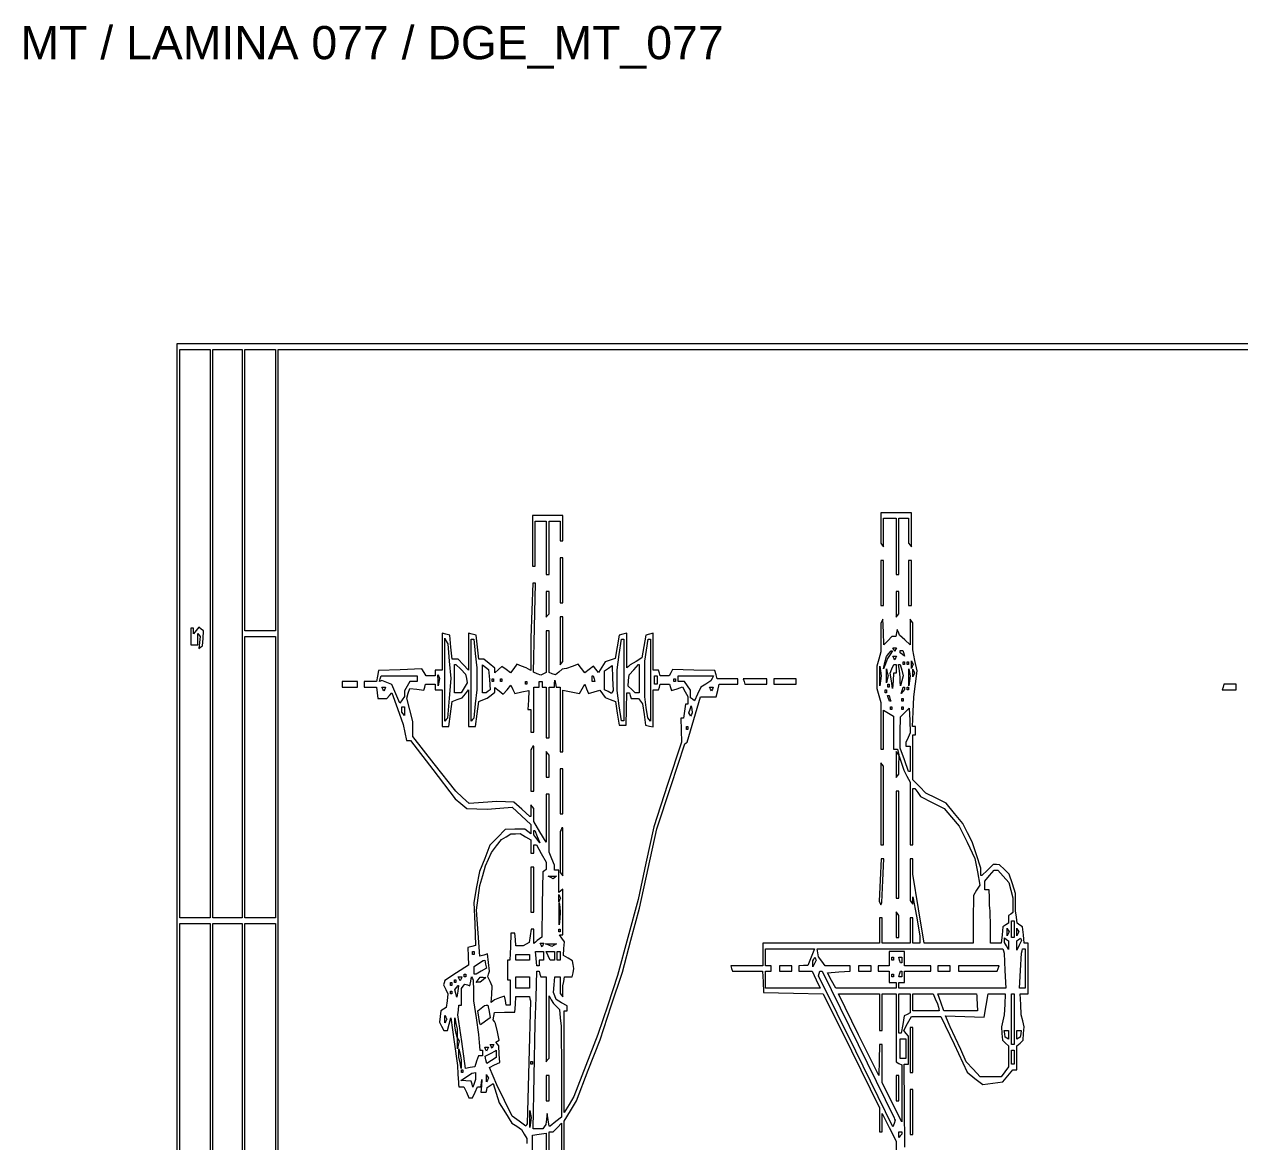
# Paper-space layout 'AN-22-DGE-077' of a CAD drawing. Header units: metres. Extents: x 12 to 191, y -57 to 204.
# Drawn here: x 12.2 to 89.2, y 133.3 to 204.1 of the extents above; entities that cross this region are included whole.
import ezdxf

# ---------------------------------------------------------------- set-up
doc = ezdxf.new("R2010")
doc.units = ezdxf.units.M
doc.layers.add('DGE_CONTORNOS', color=7, linetype='Continuous', lineweight=0)
doc.layers.add('DGE_DATOS', color=7, linetype='Continuous', lineweight=0)
doc.styles.add('DGE_ARIAL', font='arial.ttf')

# ---------------------------------------------------------------- blocks, each defined once
blk = doc.blocks.new('LP_REF_DGE_MT_077')
at = {"layer": 'DGE_CONTORNOS'}
for points in [[(21.899, 63.246), (21.899, -57.382), (106.671, -57.382), (191.443, -57.382), (191.443, 63.246), (191.443, 183.875), (106.671, 183.875), (21.899, 183.875)], [(24.008, 165.522), (24.008, 147.526), (23.041, 147.526), (22.075, 147.526), (22.075, 165.522), (22.075, 183.518), (23.041, 183.518), (24.008, 183.518)], [(26.03, 165.522), (26.03, 147.526), (25.107, 147.526), (24.184, 147.526), (24.184, 165.522), (24.184, 183.518), (25.107, 183.518), (26.03, 183.518)], [(28.139, 174.609), (28.139, 165.7), (27.172, 165.7), (26.206, 165.7), (26.206, 174.609), (26.206, 183.518), (27.172, 183.518), (28.139, 183.518)], [(191.267, 90.597), (191.267, -2.324), (189.861, -2.324), (188.455, -2.324), (188.452, -2.013), (188.449, -1.701), (188.333, -2.013), (188.216, -2.324), (154.189, -2.324), (120.162, -2.324), (120.162, -29.675), (120.162, -57.026), (74.239, -57.026), (28.315, -57.026), (28.315, 63.246), (28.315, 183.518), (109.791, 183.518), (191.267, 183.518)], [(66.46, 172.214), (66.46, 171.245), (66.548, 171.135), (66.636, 171.025), (66.636, 171.926), (66.636, 172.828), (67.032, 172.828), (67.427, 172.828), (67.427, 171.046), (67.427, 169.264), (67.515, 169.264), (67.603, 169.264), (67.603, 171.046), (67.603, 172.828), (67.91, 172.828), (68.218, 172.828), (68.218, 172.036), (68.218, 171.245), (68.306, 171.135), (68.394, 171.025), (68.394, 172.104), (68.394, 173.184), (67.427, 173.184), (66.46, 173.184)], [(44.399, 171.402), (44.399, 169.798), (44.487, 169.798), (44.575, 169.798), (44.575, 171.224), (44.575, 172.649), (44.927, 172.649), (45.278, 172.649), (45.278, 170.957), (45.278, 169.264), (45.366, 169.264), (45.454, 169.264), (45.454, 170.957), (45.454, 172.649), (45.806, 172.649), (46.157, 172.649), (46.157, 172.026), (46.157, 171.402), (46.245, 171.402), (46.333, 171.402), (46.333, 172.204), (46.333, 173.006), (45.366, 173.006), (44.399, 173.006)], [(46.157, 168.908), (46.157, 167.482), (46.245, 167.482), (46.333, 167.482), (46.333, 168.908), (46.333, 170.333), (46.245, 170.333), (46.157, 170.333)], [(66.46, 168.729), (66.46, 167.304), (66.548, 167.304), (66.636, 167.304), (66.636, 168.729), (66.636, 170.155), (66.548, 170.155), (66.46, 170.155)], [(68.218, 168.729), (68.218, 167.304), (68.306, 167.304), (68.394, 167.304), (68.394, 168.729), (68.394, 170.155), (68.306, 170.155), (68.218, 170.155)], [(45.278, 167.382), (45.278, 166.57), (45.366, 166.68), (45.454, 166.79), (45.454, 167.493), (45.454, 168.195), (45.366, 168.195), (45.278, 168.195)], [(67.427, 167.382), (67.427, 166.57), (67.515, 166.68), (67.603, 166.79), (67.603, 167.493), (67.603, 168.195), (67.515, 168.195), (67.427, 168.195)], [(46.157, 165.066), (46.157, 163.541), (46.245, 163.651), (46.333, 163.761), (46.333, 165.176), (46.333, 166.591), (46.245, 166.591), (46.157, 166.591)], [(22.778, 165.344), (22.778, 164.809), (22.997, 164.809), (23.217, 164.809), (23.217, 165.176), (23.217, 165.543), (23.297, 165.443), (23.376, 165.344), (23.327, 164.964), (23.278, 164.583), (23.402, 164.666), (23.525, 164.748), (23.553, 165.225), (23.581, 165.702), (23.431, 165.818), (23.282, 165.935), (23.118, 165.727), (22.954, 165.519), (22.954, 165.699), (22.954, 165.878), (22.866, 165.878), (22.778, 165.878)], [(28.139, 156.435), (28.139, 147.526), (27.172, 147.526), (26.206, 147.526), (26.206, 156.435), (26.206, 165.344), (27.172, 165.344), (28.139, 165.344)], [(39.143, 163.779), (39.243, 162.687), (39.133, 161.433), (39.022, 160.178), (38.942, 160.078), (38.862, 159.977), (38.862, 162.607), (38.862, 165.237), (38.952, 165.054), (39.043, 164.87)], [(40.788, 164.266), (40.884, 163.366), (40.884, 162.671), (40.884, 161.976), (40.789, 161.078), (40.694, 160.18), (40.613, 160.079), (40.532, 159.977), (40.532, 162.572), (40.532, 165.166), (40.613, 165.166), (40.693, 165.166)], [(50.2, 162.582), (50.2, 159.998), (50.119, 159.998), (50.037, 159.998), (49.899, 160.961), (49.761, 161.924), (49.761, 162.582), (49.761, 163.24), (49.899, 164.203), (50.037, 165.166), (50.119, 165.166), (50.2, 165.166)], [(51.87, 162.572), (51.87, 159.977), (51.785, 160.083), (51.701, 160.19), (51.61, 160.851), (51.52, 161.513), (51.519, 162.651), (51.519, 163.788), (51.62, 164.477), (51.722, 165.166), (51.796, 165.166), (51.87, 165.166)], [(67.046, 164.194), (66.886, 163.947), (66.756, 163.621), (66.626, 163.295), (66.72, 163.688), (66.814, 164.081), (66.967, 164.262), (67.119, 164.442), (67.163, 164.442), (67.207, 164.442)], [(67.398, 164.512), (67.339, 164.394), (67.281, 164.512), (67.222, 164.631), (67.339, 164.631), (67.456, 164.631)], [(67.398, 163.978), (67.339, 163.859), (67.281, 163.978), (67.222, 164.097), (67.339, 164.097), (67.456, 164.097)], [(67.91, 164.277), (67.964, 164.101), (67.827, 164.207), (67.691, 164.313), (67.691, 164.383), (67.691, 164.453), (67.773, 164.453), (67.856, 164.453)], [(39.866, 163.266), (40.173, 162.969), (40.226, 162.688), (40.279, 162.407), (40.088, 162.094), (39.897, 161.78), (39.687, 161.78), (39.477, 161.78), (39.477, 162.671), (39.477, 163.562), (39.518, 163.562), (39.559, 163.562)], [(41.682, 162.614), (41.734, 161.974), (41.609, 161.877), (41.484, 161.78), (41.36, 161.78), (41.235, 161.78), (41.235, 162.665), (41.235, 163.551), (41.433, 163.402), (41.631, 163.254)], [(49.462, 161.829), (49.417, 161.737), (49.193, 161.851), (48.97, 161.965), (48.97, 162.571), (48.97, 163.176), (49.211, 163.34), (49.453, 163.505), (49.48, 162.712), (49.507, 161.92)], [(51.167, 162.671), (51.167, 161.78), (51.039, 161.78), (50.912, 161.78), (50.69, 161.985), (50.469, 162.189), (50.496, 162.551), (50.523, 162.913), (50.822, 163.238), (51.12, 163.562), (51.144, 163.562), (51.167, 163.562)], [(66.433, 162.538), (66.393, 162.226), (66.393, 162.849), (66.393, 163.473), (66.433, 163.161), (66.473, 162.849)], [(66.87, 162.627), (66.826, 162.404), (66.826, 162.849), (66.826, 163.295), (66.87, 163.072), (66.914, 162.849)], [(67.427, 163.295), (67.427, 163.028), (67.345, 163.028), (67.263, 163.028), (67.23, 162.538), (67.198, 162.048), (67.127, 162.54), (67.056, 163.032), (67.164, 163.297), (67.273, 163.562), (67.35, 163.562), (67.427, 163.562)], [(67.779, 163.203), (67.874, 162.845), (67.785, 162.535), (67.696, 162.226), (67.692, 162.493), (67.688, 162.76), (67.635, 163.161), (67.582, 163.562), (67.633, 163.562), (67.685, 163.562)], [(67.954, 163.651), (67.954, 163.562), (67.91, 163.562), (67.867, 163.562), (67.867, 163.651), (67.867, 163.74), (67.91, 163.74), (67.954, 163.74)], [(68.218, 163.651), (68.218, 163.562), (68.174, 163.562), (68.13, 163.562), (68.13, 163.651), (68.13, 163.74), (68.174, 163.74), (68.218, 163.74)], [(68.279, 162.541), (68.238, 162.226), (68.235, 162.76), (68.232, 163.295), (68.276, 163.075), (68.32, 162.856)], [(68.452, 163.443), (68.394, 163.325), (68.394, 163.562), (68.394, 163.8), (68.452, 163.681), (68.511, 163.562)], [(68.54, 162.909), (68.482, 162.79), (68.482, 163.028), (68.482, 163.265), (68.54, 163.146), (68.599, 163.028)], [(32.358, 162.315), (32.358, 162.137), (32.841, 162.137), (33.325, 162.137), (33.325, 162.315), (33.325, 162.493), (32.841, 162.493), (32.358, 162.493)], [(37.104, 162.671), (37.104, 162.493), (36.869, 162.493), (36.635, 162.493), (36.474, 162.198), (36.313, 161.903), (36.313, 161.728), (36.313, 161.552), (36.167, 161.336), (36.021, 161.12), (35.765, 161.712), (35.509, 162.304), (35.186, 162.434), (34.863, 162.565), (34.79, 162.525), (34.718, 162.484), (34.774, 162.667), (34.829, 162.849), (35.967, 162.849), (37.104, 162.849)], [(45.015, 162.315), (45.015, 162.137), (45.146, 162.137), (45.278, 162.137), (45.278, 160.533), (45.278, 158.929), (45.366, 158.929), (45.454, 158.929), (45.454, 160.533), (45.454, 162.137), (45.63, 162.137), (45.806, 162.137), (45.812, 162.359), (45.819, 162.582), (45.864, 162.359), (45.908, 162.137), (46.033, 162.137), (46.157, 162.137), (46.157, 160.088), (46.157, 158.038), (46.245, 158.038), (46.333, 158.038), (46.333, 159.996), (46.333, 161.953), (46.861, 161.841), (47.39, 161.729), (47.552, 162.026), (47.714, 162.324), (47.833, 162.033), (47.952, 161.742), (48.315, 161.843), (48.677, 161.944), (48.845, 161.709), (49.014, 161.474), (49.336, 161.355), (49.658, 161.235), (49.775, 160.483), (49.893, 159.731), (50.112, 159.731), (50.332, 159.731), (50.358, 160.756), (50.385, 161.78), (50.463, 161.78), (50.541, 161.78), (50.596, 161.602), (50.65, 161.424), (50.887, 161.421), (51.123, 161.418), (51.252, 161.254), (51.38, 161.089), (51.474, 160.41), (51.567, 159.731), (51.807, 159.675), (52.046, 159.618), (52.046, 160.788), (52.046, 161.958), (52.217, 161.958), (52.387, 161.958), (52.441, 162.137), (52.496, 162.315), (52.793, 162.315), (53.09, 162.315), (53.15, 162.117), (53.211, 161.92), (53.563, 162.034), (53.915, 162.149), (54.079, 161.848), (54.243, 161.547), (54.243, 161.307), (54.243, 161.068), (54.165, 161.068), (54.086, 161.068), (54.031, 160.622), (53.976, 160.177), (53.886, 160.177), (53.796, 160.177), (53.813, 159.419), (53.831, 158.662), (52.956, 155.972), (52.08, 153.281), (51.584, 150.983), (51.088, 148.684), (50.443, 146.279), (49.799, 143.873), (49.175, 142.002), (48.551, 140.131), (47.789, 138.175), (47.028, 136.219), (46.724, 135.712), (46.421, 135.205), (46.421, 138.426), (46.421, 141.646), (46.509, 141.646), (46.597, 141.646), (46.597, 141.796), (46.597, 141.946), (46.255, 142.153), (45.914, 142.36), (45.824, 142.582), (45.733, 142.804), (45.78, 143.294), (45.826, 143.784), (45.992, 143.784), (46.157, 143.784), (46.157, 143.26), (46.157, 142.736), (46.245, 142.626), (46.333, 142.516), (46.333, 142.868), (46.333, 143.22), (46.386, 143.502), (46.44, 143.784), (46.684, 143.784), (46.929, 143.784), (46.98, 144.051), (47.031, 144.319), (46.984, 144.563), (46.938, 144.807), (46.657, 144.976), (46.377, 145.144), (46.402, 145.576), (46.426, 146.008), (46.275, 146.232), (46.124, 146.457), (46.228, 146.457), (46.333, 146.457), (46.333, 147.901), (46.333, 149.346), (46.201, 149.243), (46.069, 149.141), (46.069, 149.848), (46.069, 150.555), (45.937, 150.555), (45.806, 150.555), (45.806, 150.706), (45.806, 150.857), (45.63, 151.268), (45.454, 151.679), (45.454, 153.522), (45.454, 155.366), (45.366, 155.366), (45.278, 155.366), (45.278, 153.839), (45.278, 152.313), (44.883, 152.97), (44.487, 153.627), (44.487, 154.04), (44.487, 154.454), (44.399, 154.564), (44.311, 154.674), (44.311, 154.307), (44.311, 153.94), (44.278, 153.94), (44.245, 153.94), (43.733, 154.399), (43.221, 154.858), (42.69, 154.872), (42.158, 154.886), (41.279, 154.823), (40.4, 154.759), (39.974, 155.15), (39.548, 155.54), (38.195, 157.279), (36.843, 159.018), (36.842, 159.492), (36.841, 159.965), (36.646, 160.703), (36.452, 161.442), (36.548, 161.745), (36.645, 162.048), (37.088, 161.999), (37.531, 161.95), (37.586, 162.133), (37.642, 162.315), (37.944, 162.315), (38.247, 162.315), (38.247, 162.137), (38.247, 161.958), (38.467, 161.958), (38.686, 161.958), (38.686, 160.8), (38.686, 159.642), (38.905, 159.642), (39.123, 159.642), (39.222, 160.44), (39.321, 161.237), (39.641, 161.351), (39.961, 161.464), (40.158, 161.715), (40.356, 161.967), (40.356, 160.804), (40.356, 159.642), (40.576, 159.642), (40.796, 159.642), (40.901, 160.438), (41.006, 161.233), (41.275, 161.34), (41.543, 161.446), (41.784, 161.635), (42.026, 161.824), (42.026, 161.965), (42.026, 162.106), (42.294, 161.9), (42.563, 161.695), (42.804, 161.976), (43.044, 162.256), (43.164, 161.996), (43.284, 161.736), (43.735, 161.831), (44.186, 161.925), (44.151, 161.318), (44.116, 160.711), (44.214, 160.711), (44.311, 160.711), (44.311, 159.998), (44.311, 159.286), (44.399, 159.286), (44.487, 159.286), (44.487, 160.711), (44.487, 162.137), (44.663, 162.137), (44.839, 162.137), (44.839, 162.315), (44.839, 162.493), (44.927, 162.493), (45.015, 162.493)], [(38.483, 162.46), (38.436, 162.226), (38.43, 162.567), (38.423, 162.909), (38.476, 162.801), (38.529, 162.693)], [(41.938, 162.582), (41.938, 162.493), (41.894, 162.493), (41.85, 162.493), (41.85, 162.582), (41.85, 162.671), (41.894, 162.671), (41.938, 162.671)], [(42.466, 162.582), (42.466, 162.493), (42.422, 162.493), (42.378, 162.493), (42.378, 162.582), (42.378, 162.671), (42.422, 162.671), (42.466, 162.671)], [(44.048, 162.404), (44.048, 162.315), (44.004, 162.315), (43.96, 162.315), (43.96, 162.404), (43.96, 162.493), (44.004, 162.493), (44.048, 162.493)], [(48.31, 162.671), (48.365, 162.493), (48.272, 162.493), (48.179, 162.493), (48.179, 162.671), (48.179, 162.849), (48.217, 162.849), (48.256, 162.849)], [(52.31, 162.582), (52.31, 162.315), (52.222, 162.315), (52.134, 162.315), (52.134, 162.582), (52.134, 162.849), (52.222, 162.849), (52.31, 162.849)], [(53.452, 162.582), (53.452, 162.493), (53.408, 162.493), (53.364, 162.493), (53.364, 162.582), (53.364, 162.671), (53.408, 162.671), (53.452, 162.671)], [(55.777, 162.693), (55.693, 162.536), (55.377, 162.331), (55.06, 162.126), (54.862, 161.699), (54.664, 161.271), (54.541, 161.367), (54.419, 161.462), (54.419, 161.7), (54.419, 161.938), (54.224, 162.216), (54.028, 162.493), (53.828, 162.493), (53.628, 162.493), (53.628, 162.671), (53.628, 162.849), (54.744, 162.849), (55.86, 162.849)], [(57.803, 162.493), (57.857, 162.315), (58.555, 162.315), (59.253, 162.315), (59.253, 162.493), (59.253, 162.671), (58.501, 162.671), (57.749, 162.671)], [(59.693, 162.493), (59.693, 162.315), (60.396, 162.315), (61.099, 162.315), (61.099, 162.493), (61.099, 162.671), (60.396, 162.671), (59.693, 162.671)], [(35.053, 162.018), (34.995, 161.899), (34.936, 162.018), (34.878, 162.137), (34.995, 162.137), (35.112, 162.137)], [(55.796, 162.018), (55.737, 161.899), (55.679, 162.018), (55.62, 162.137), (55.737, 162.137), (55.855, 162.137)], [(66.812, 161.869), (66.812, 161.78), (66.768, 161.78), (66.724, 161.78), (66.724, 161.869), (66.724, 161.958), (66.768, 161.958), (66.812, 161.958)], [(67.032, 161.424), (67.086, 161.246), (67.042, 161.246), (66.998, 161.246), (66.944, 161.424), (66.889, 161.602), (66.933, 161.602), (66.977, 161.602)], [(66.988, 162.226), (66.988, 162.137), (66.944, 162.137), (66.9, 162.137), (66.9, 162.226), (66.9, 162.315), (66.944, 162.315), (66.988, 162.315)], [(67.954, 162.058), (67.954, 161.98), (67.853, 161.852), (67.751, 161.725), (67.814, 161.931), (67.877, 162.137), (67.916, 162.137), (67.954, 162.137)], [(68.218, 162.048), (68.218, 161.958), (68.174, 161.958), (68.13, 161.958), (68.13, 162.048), (68.13, 162.137), (68.174, 162.137), (68.218, 162.137)], [(88.126, 162.137), (88.071, 161.958), (88.516, 161.958), (88.961, 161.958), (88.961, 162.137), (88.961, 162.315), (88.57, 162.315), (88.18, 162.315)], [(36.313, 160.612), (36.313, 160.334), (36.225, 160.444), (36.137, 160.554), (36.137, 160.722), (36.137, 160.889), (36.225, 160.889), (36.313, 160.889)], [(54.472, 160.403), (54.419, 160.295), (54.366, 160.402), (54.314, 160.509), (54.382, 160.735), (54.451, 160.961), (54.488, 160.736), (54.525, 160.511)], [(67.163, 160.8), (67.163, 160.711), (67.119, 160.711), (67.076, 160.711), (67.076, 160.8), (67.076, 160.889), (67.119, 160.889), (67.163, 160.889)], [(68.179, 158.941), (68.042, 158.634), (68.042, 158.514), (68.042, 158.395), (68.174, 158.395), (68.306, 158.395), (68.306, 157.593), (68.306, 156.791), (68.263, 156.791), (68.219, 156.791), (67.955, 157.531), (67.691, 158.27), (67.693, 159.268), (67.695, 160.266), (67.978, 160.533), (68.262, 160.8), (68.289, 160.024), (68.316, 159.248)], [(67.867, 161.335), (67.867, 161.246), (67.823, 161.246), (67.779, 161.246), (67.779, 161.335), (67.779, 161.424), (67.823, 161.424), (67.867, 161.424)], [(67.867, 160.8), (67.867, 160.711), (67.823, 160.711), (67.779, 160.711), (67.779, 160.8), (67.779, 160.889), (67.823, 160.889), (67.867, 160.889)], [(54.243, 159.553), (54.243, 159.464), (54.199, 159.464), (54.155, 159.464), (54.155, 159.553), (54.155, 159.642), (54.199, 159.642), (54.243, 159.642)], [(44.37, 158.276), (44.311, 158.157), (44.311, 156.851), (44.311, 155.544), (44.399, 155.544), (44.487, 155.544), (44.487, 156.969), (44.487, 158.395), (44.458, 158.395), (44.429, 158.395)], [(45.278, 157.247), (45.278, 156.435), (45.366, 156.435), (45.454, 156.435), (45.454, 157.137), (45.454, 157.839), (45.366, 157.949), (45.278, 158.06)], [(46.157, 155.544), (46.157, 154.119), (46.245, 154.119), (46.333, 154.119), (46.333, 155.544), (46.333, 156.969), (46.245, 156.969), (46.157, 156.969)], [(66.46, 154.753), (66.46, 152.159), (66.548, 152.159), (66.636, 152.159), (66.636, 154.643), (66.636, 157.127), (66.548, 157.237), (66.46, 157.347)], [(67.427, 152.159), (67.427, 148.773), (67.515, 148.773), (67.603, 148.773), (67.603, 152.159), (67.603, 155.544), (67.515, 155.544), (67.427, 155.544)], [(46.216, 153.109), (46.157, 152.99), (46.157, 151.694), (46.157, 150.398), (46.245, 150.288), (46.333, 150.178), (46.333, 151.703), (46.333, 153.228), (46.304, 153.228), (46.274, 153.228)], [(43.972, 152.665), (44.311, 152.458), (44.311, 152.041), (44.311, 151.624), (44.399, 151.624), (44.487, 151.624), (44.487, 151.891), (44.487, 152.159), (44.572, 152.159), (44.657, 152.159), (44.968, 151.606), (45.278, 151.053), (45.278, 150.819), (45.278, 150.585), (45.169, 150.511), (45.061, 150.438), (45.028, 148.374), (44.996, 146.31), (44.851, 146.205), (44.707, 146.1), (44.597, 145.996), (44.487, 145.892), (44.487, 146.353), (44.487, 146.813), (44.401, 146.813), (44.315, 146.813), (44.262, 146.384), (44.209, 145.956), (44.018, 145.852), (43.828, 145.749), (43.592, 145.746), (43.357, 145.744), (43.329, 146.145), (43.301, 146.546), (43.169, 146.546), (43.037, 146.546), (43.01, 145.699), (42.983, 144.853), (42.9, 144.853), (42.817, 144.853), (42.817, 144.229), (42.817, 143.606), (42.905, 143.606), (42.993, 143.606), (42.993, 142.804), (42.993, 142.002), (42.871, 142.002), (42.748, 142.002), (42.694, 142.289), (42.64, 142.576), (42.327, 142.457), (42.014, 142.338), (41.903, 142.251), (41.792, 142.165), (41.829, 142.679), (41.866, 143.192), (41.721, 143.487), (41.576, 143.781), (41.632, 143.965), (41.688, 144.149), (41.628, 144.697), (41.569, 145.245), (41.321, 145.171), (41.073, 145.097), (40.971, 146.551), (40.869, 148.004), (40.972, 148.79), (41.075, 149.575), (41.257, 150.199), (41.439, 150.822), (41.623, 151.244), (41.806, 151.667), (42.126, 152.081), (42.446, 152.494), (42.742, 152.667), (43.037, 152.839), (43.334, 152.855), (43.632, 152.871)], [(44.715, 152.668), (44.883, 152.286), (44.685, 152.533), (44.487, 152.779), (44.487, 152.914), (44.487, 153.049), (44.517, 153.049), (44.548, 153.049)], [(66.413, 149.923), (66.351, 148.579), (66.406, 148.468), (66.46, 148.357), (66.495, 148.432), (66.531, 148.506), (66.594, 149.887), (66.657, 151.268), (66.566, 151.268), (66.475, 151.268)], [(44.311, 149.308), (44.311, 147.882), (44.399, 147.882), (44.487, 147.882), (44.487, 149.308), (44.487, 150.733), (44.399, 150.733), (44.311, 150.733)], [(45.829, 150.082), (45.721, 149.993), (45.566, 150.075), (45.41, 150.157), (45.674, 150.164), (45.937, 150.17)], [(74.213, 150.156), (74.564, 149.757), (74.687, 149.274), (74.81, 148.791), (74.81, 148.331), (74.81, 147.871), (74.678, 147.768), (74.546, 147.666), (74.546, 147.43), (74.546, 147.193), (74.367, 147.078), (74.188, 146.963), (74.136, 146.442), (74.085, 145.922), (73.744, 145.922), (73.404, 145.922), (73.394, 146.947), (73.383, 147.971), (73.363, 148.149), (73.343, 148.328), (73.329, 148.818), (73.316, 149.308), (73.184, 149.308), (73.052, 149.308), (73.052, 149.578), (73.052, 149.847), (73.338, 150.2), (73.623, 150.554), (73.743, 150.554), (73.863, 150.555)], [(46.128, 148.654), (46.069, 148.536), (46.069, 148.773), (46.069, 149.011), (46.128, 148.892), (46.186, 148.773)], [(46.131, 147.483), (46.093, 147.08), (46.091, 147.793), (46.09, 148.506), (46.13, 148.196), (46.17, 147.886)], [(67.427, 147.091), (67.427, 146.279), (67.515, 146.279), (67.603, 146.279), (67.603, 146.981), (67.603, 147.683), (67.515, 147.793), (67.427, 147.903)], [(24.008, 129.173), (24.008, 111.177), (23.041, 111.177), (22.075, 111.177), (22.075, 129.173), (22.075, 147.169), (23.041, 147.169), (24.008, 147.169)], [(26.03, 129.173), (26.03, 111.177), (25.107, 111.177), (24.184, 111.177), (24.184, 129.173), (24.184, 147.169), (25.107, 147.169), (26.03, 147.169)], [(28.139, 138.26), (28.139, 129.351), (27.172, 129.351), (26.206, 129.351), (26.206, 138.26), (26.206, 147.169), (27.172, 147.169), (28.139, 147.169)], [(74.898, 146.813), (74.898, 146.279), (74.81, 146.279), (74.722, 146.279), (74.722, 146.813), (74.722, 147.348), (74.81, 147.348), (74.898, 147.348)], [(46.157, 146.724), (46.157, 146.635), (46.113, 146.635), (46.069, 146.635), (46.069, 146.724), (46.069, 146.813), (46.113, 146.813), (46.157, 146.813)], [(74.546, 145.792), (74.546, 145.522), (74.415, 145.744), (74.283, 145.966), (74.283, 146.117), (74.283, 146.267), (74.415, 146.165), (74.546, 146.062)], [(74.517, 146.516), (74.458, 146.397), (74.458, 146.635), (74.458, 146.872), (74.517, 146.754), (74.576, 146.635)], [(75.132, 146.516), (75.074, 146.397), (75.074, 146.635), (75.074, 146.872), (75.132, 146.754), (75.191, 146.635)], [(75.222, 145.791), (75.074, 145.489), (75.074, 145.78), (75.074, 146.071), (75.184, 146.15), (75.293, 146.23), (75.332, 146.161), (75.371, 146.092)], [(45.073, 145.803), (45.015, 145.685), (44.956, 145.803), (44.897, 145.922), (45.015, 145.922), (45.132, 145.922)], [(45.785, 145.8), (45.632, 145.719), (45.433, 145.796), (45.234, 145.874), (45.586, 145.877), (45.937, 145.881)], [(62.05, 145.041), (61.846, 144.516), (61.56, 144.507), (61.275, 144.497), (61.275, 144.319), (61.275, 144.14), (61.698, 144.14), (62.121, 144.14), (62.373, 143.606), (62.626, 143.071), (60.896, 143.071), (59.165, 143.071), (59.165, 143.606), (59.165, 144.14), (59.341, 144.14), (59.517, 144.14), (59.517, 144.319), (59.517, 144.497), (59.341, 144.497), (59.165, 144.497), (59.165, 145.031), (59.165, 145.566), (60.71, 145.566), (62.255, 145.566)], [(74.222, 145.432), (74.26, 145.299), (74.319, 144.185), (74.379, 143.071), (70.991, 143.071), (67.603, 143.071), (67.603, 143.249), (67.603, 143.428), (67.779, 143.428), (67.954, 143.428), (67.954, 143.784), (67.954, 144.14), (68.789, 144.14), (69.624, 144.14), (69.624, 144.319), (69.624, 144.497), (68.789, 144.497), (67.954, 144.497), (67.954, 144.942), (67.954, 145.388), (67.471, 145.388), (66.988, 145.388), (66.988, 144.942), (66.988, 144.497), (66.636, 144.497), (66.284, 144.497), (66.284, 144.319), (66.284, 144.14), (66.636, 144.14), (66.988, 144.14), (66.988, 143.784), (66.988, 143.428), (67.207, 143.428), (67.427, 143.428), (67.427, 143.249), (67.427, 143.071), (65.515, 143.071), (63.602, 143.071), (63.341, 143.561), (63.08, 144.051), (63.803, 144.103), (64.527, 144.155), (64.527, 144.326), (64.527, 144.497), (63.733, 144.497), (62.938, 144.497), (62.729, 144.775), (62.52, 145.053), (62.471, 145.309), (62.423, 145.566), (68.304, 145.566), (74.184, 145.566)], [(75.601, 144.319), (75.601, 143.071), (75.421, 143.071), (75.241, 143.071), (75.301, 144.185), (75.36, 145.299), (75.398, 145.432), (75.436, 145.566), (75.518, 145.566), (75.601, 145.566)], [(40.708, 145.299), (40.708, 145.209), (40.664, 145.209), (40.62, 145.209), (40.62, 145.299), (40.62, 145.388), (40.664, 145.388), (40.708, 145.388)], [(41.442, 144.592), (41.491, 144.331), (41.165, 144.148), (40.84, 143.964), (40.774, 143.963), (40.708, 143.962), (40.708, 144.204), (40.708, 144.445), (40.993, 144.631), (41.279, 144.817), (41.336, 144.835), (41.392, 144.853)], [(44.223, 145.031), (44.223, 144.853), (43.784, 144.853), (43.345, 144.853), (43.345, 145.031), (43.345, 145.209), (43.784, 145.209), (44.223, 145.209)], [(45.102, 145.12), (45.102, 144.853), (44.971, 144.853), (44.839, 144.853), (44.839, 144.675), (44.839, 144.497), (44.761, 144.497), (44.683, 144.497), (44.641, 144.942), (44.599, 145.388), (44.851, 145.388), (45.102, 145.388)], [(45.806, 145.12), (45.806, 144.853), (45.667, 144.853), (45.529, 144.853), (45.397, 145.12), (45.266, 145.388), (45.536, 145.388), (45.806, 145.388)], [(46.157, 145.12), (46.157, 144.853), (46.069, 144.853), (45.981, 144.853), (45.981, 145.12), (45.981, 145.388), (46.069, 145.388), (46.157, 145.388)], [(62.258, 144.636), (62.154, 144.425), (62.154, 144.61), (62.154, 144.794), (62.212, 144.912), (62.271, 145.031), (62.316, 144.939), (62.362, 144.847)], [(67.251, 144.942), (67.251, 144.853), (67.207, 144.853), (67.163, 144.853), (67.163, 144.942), (67.163, 145.031), (67.207, 145.031), (67.251, 145.031)], [(67.779, 144.853), (67.779, 144.675), (67.74, 144.675), (67.701, 144.675), (67.647, 144.853), (67.592, 145.031), (67.686, 145.031), (67.779, 145.031)], [(40.18, 143.873), (40.18, 143.784), (40.136, 143.784), (40.093, 143.784), (40.093, 143.873), (40.093, 143.962), (40.136, 143.962), (40.18, 143.962)], [(44.883, 143.962), (44.937, 143.784), (45.108, 143.784), (45.278, 143.784), (45.278, 141.101), (45.278, 138.418), (45.366, 138.528), (45.454, 138.638), (45.454, 140.609), (45.454, 142.58), (45.595, 142.343), (45.736, 142.105), (45.924, 141.915), (46.112, 141.725), (46.168, 141.196), (46.224, 140.666), (46.235, 137.79), (46.245, 134.914), (45.892, 134.627), (45.538, 134.34), (45.506, 134.34), (45.474, 134.34), (45.411, 134.741), (45.347, 135.142), (45.303, 134.786), (45.258, 134.43), (45.158, 134.299), (45.058, 134.168), (44.76, 134.165), (44.461, 134.162), (44.519, 137.503), (44.577, 140.844), (44.632, 142.492), (44.687, 144.14), (44.758, 144.14), (44.828, 144.14)], [(60.044, 144.319), (60.044, 144.14), (60.44, 144.14), (60.835, 144.14), (60.835, 144.319), (60.835, 144.497), (60.44, 144.497), (60.044, 144.497)], [(65.017, 139.497), (67.295, 134.853), (67.326, 134.787), (67.357, 134.721), (67.293, 134.51), (67.229, 134.3), (64.872, 139.075), (62.515, 143.851), (62.559, 143.995), (62.603, 144.14), (62.671, 144.14), (62.739, 144.14)], [(65.054, 144.319), (65.054, 144.14), (65.449, 144.14), (65.845, 144.14), (65.845, 144.319), (65.845, 144.497), (65.449, 144.497), (65.054, 144.497)], [(67.251, 143.873), (67.251, 143.784), (67.207, 143.784), (67.163, 143.784), (67.163, 143.873), (67.163, 143.962), (67.207, 143.962), (67.251, 143.962)], [(67.779, 143.962), (67.779, 143.784), (67.686, 143.784), (67.592, 143.784), (67.647, 143.962), (67.701, 144.14), (67.74, 144.14), (67.779, 144.14)], [(70.064, 144.319), (70.064, 144.14), (70.459, 144.14), (70.855, 144.14), (70.855, 144.319), (70.855, 144.497), (70.459, 144.497), (70.064, 144.497)], [(71.382, 144.319), (71.382, 144.14), (72.608, 144.14), (73.833, 144.14), (73.887, 144.319), (73.941, 144.497), (72.662, 144.497), (71.382, 144.497)], [(39.302, 143.339), (39.302, 143.249), (39.258, 143.249), (39.214, 143.249), (39.214, 143.339), (39.214, 143.428), (39.258, 143.428), (39.302, 143.428)], [(39.565, 143.517), (39.565, 143.428), (39.521, 143.428), (39.477, 143.428), (39.477, 143.517), (39.477, 143.606), (39.521, 143.606), (39.565, 143.606)], [(39.677, 142.878), (39.629, 142.507), (39.558, 142.74), (39.487, 142.973), (39.592, 143.108), (39.697, 143.244), (39.711, 143.247), (39.725, 143.249)], [(40.674, 142.922), (40.684, 142.269), (40.834, 141.2), (40.984, 140.131), (41.032, 139.641), (41.079, 139.151), (41.157, 139.151), (41.235, 139.151), (41.235, 138.973), (41.235, 138.795), (41.114, 138.795), (40.993, 138.795), (40.872, 138.441), (40.752, 138.087), (40.457, 138.04), (40.162, 137.993), (39.928, 139.686), (39.693, 141.379), (39.723, 141.69), (39.754, 142.002), (39.835, 142.002), (39.917, 142.002), (39.917, 142.526), (39.917, 143.05), (40.027, 143.19), (40.136, 143.33), (40.291, 143.278), (40.445, 143.227), (40.5, 143.513), (40.554, 143.799), (40.609, 143.687), (40.664, 143.575)], [(39.887, 143.665), (39.829, 143.546), (39.77, 143.665), (39.712, 143.784), (39.829, 143.784), (39.946, 143.784)], [(41.279, 143.606), (41.103, 143.453), (40.971, 143.443), (40.84, 143.433), (40.971, 143.606), (41.103, 143.779), (41.279, 143.769), (41.455, 143.759)], [(44.223, 143.428), (44.223, 143.071), (43.784, 143.071), (43.345, 143.071), (43.345, 143.428), (43.345, 143.784), (43.784, 143.784), (44.223, 143.784)], [(39.302, 142.804), (39.302, 142.715), (39.258, 142.715), (39.214, 142.715), (39.214, 142.804), (39.214, 142.893), (39.258, 142.893), (39.302, 142.893)], [(44.249, 142.403), (44.286, 142.269), (44.175, 138.381), (44.064, 134.492), (44.026, 134.414), (43.987, 134.337), (43.556, 134.65), (43.125, 134.964), (42.641, 135.961), (42.158, 136.958), (41.919, 137.504), (41.68, 138.049), (42.007, 138.21), (42.334, 138.371), (42.305, 138.892), (42.277, 139.414), (42.185, 139.528), (42.094, 139.643), (42.199, 139.714), (42.304, 139.784), (42.189, 140.314), (42.074, 140.844), (41.995, 140.957), (41.917, 141.07), (41.955, 141.304), (41.994, 141.539), (42.647, 141.548), (43.301, 141.557), (43.328, 142.047), (43.356, 142.537), (43.785, 142.537), (44.213, 142.537)], [(66.372, 141.557), (66.372, 140.399), (66.46, 140.399), (66.548, 140.399), (66.548, 141.557), (66.548, 142.715), (66.988, 142.715), (67.427, 142.715), (67.427, 140.56), (67.427, 138.405), (67.603, 138.312), (67.779, 138.219), (67.779, 136.418), (67.779, 134.617), (67.163, 135.855), (66.548, 137.093), (66.548, 138.3), (66.548, 139.508), (66.465, 139.508), (66.381, 139.508), (66.355, 138.524), (66.328, 137.54), (65.055, 140.128), (63.782, 142.715), (65.077, 142.715), (66.372, 142.715)], [(68.306, 142.112), (68.306, 141.509), (68.125, 141.413), (67.944, 141.318), (67.842, 140.769), (67.74, 140.22), (67.671, 140.22), (67.603, 140.22), (67.603, 141.468), (67.603, 142.715), (67.954, 142.715), (68.306, 142.715)], [(69.905, 142.403), (70.037, 142.091), (70.1, 141.869), (70.162, 141.646), (69.322, 141.646), (68.482, 141.646), (68.482, 142.18), (68.482, 142.715), (69.127, 142.715), (69.773, 142.715)], [(72.532, 142.581), (72.539, 142.448), (72.561, 142.047), (72.583, 141.646), (71.516, 141.646), (70.448, 141.646), (70.254, 142.18), (70.059, 142.715), (71.292, 142.715), (72.525, 142.715)], [(74.304, 142.047), (74.272, 141.379), (74.182, 141.004), (74.091, 140.63), (74.121, 140.202), (74.151, 139.775), (74.349, 139.599), (74.546, 139.423), (74.546, 138.757), (74.546, 138.09), (74.309, 137.775), (74.071, 137.459), (73.408, 137.463), (72.745, 137.468), (72.305, 137.938), (71.866, 138.409), (71.513, 139.181), (71.161, 139.953), (70.854, 140.633), (70.547, 141.313), (71.773, 141.273), (72.999, 141.233), (73.121, 141.974), (73.243, 142.715), (73.789, 142.715), (74.335, 142.715)], [(74.898, 141.111), (74.898, 139.508), (74.81, 139.508), (74.722, 139.508), (74.722, 141.111), (74.722, 142.715), (74.81, 142.715), (74.898, 142.715)], [(41.666, 141.601), (41.74, 141.2), (41.43, 140.977), (41.119, 140.754), (41.1, 140.799), (41.081, 140.844), (41.02, 141.246), (40.959, 141.648), (41.163, 141.814), (41.367, 141.98), (41.48, 141.991), (41.592, 142.002)], [(38.921, 140.993), (38.862, 140.874), (38.862, 141.111), (38.862, 141.349), (38.921, 141.23), (38.979, 141.111)], [(39.641, 140.22), (39.641, 139.953), (39.565, 140.309), (39.49, 140.666), (39.49, 140.933), (39.49, 141.2), (39.565, 140.844), (39.641, 140.488)], [(68.306, 139.151), (68.306, 137.726), (68.394, 137.726), (68.482, 137.726), (68.482, 139.151), (68.482, 140.577), (68.394, 140.577), (68.306, 140.577)], [(74.546, 140.116), (74.546, 139.834), (74.442, 139.905), (74.338, 139.975), (74.303, 140.187), (74.268, 140.399), (74.407, 140.399), (74.546, 140.399)], [(75.317, 140.187), (75.282, 139.975), (75.178, 139.905), (75.074, 139.834), (75.074, 140.116), (75.074, 140.399), (75.213, 140.399), (75.352, 140.399)], [(39.713, 139.474), (39.667, 139.24), (39.66, 139.582), (39.653, 139.923), (39.706, 139.816), (39.759, 139.708)], [(41.557, 139.211), (41.499, 139.092), (41.44, 139.211), (41.382, 139.329), (41.499, 139.329), (41.616, 139.329)], [(41.909, 139.389), (41.85, 139.27), (41.792, 139.389), (41.733, 139.508), (41.85, 139.508), (41.968, 139.508)], [(68.042, 139.24), (68.042, 138.617), (67.867, 138.617), (67.691, 138.617), (67.691, 139.24), (67.691, 139.864), (67.867, 139.864), (68.042, 139.864)], [(39.904, 138.26), (39.904, 137.993), (39.829, 138.35), (39.753, 138.706), (39.753, 138.973), (39.753, 139.24), (39.829, 138.884), (39.904, 138.528)], [(42.114, 138.914), (42.114, 138.677), (41.812, 138.489), (41.51, 138.301), (41.466, 138.533), (41.422, 138.765), (41.746, 138.94), (42.07, 139.114), (42.092, 139.133), (42.114, 139.151)], [(74.898, 138.706), (74.898, 138.26), (74.81, 138.26), (74.722, 138.26), (74.722, 138.706), (74.722, 139.151), (74.81, 139.151), (74.898, 139.151)], [(40.794, 137.503), (40.793, 137.28), (40.717, 137.039), (40.642, 136.797), (40.582, 136.994), (40.522, 137.191), (40.197, 137.21), (39.873, 137.229), (40.224, 137.464), (40.576, 137.698), (40.686, 137.712), (40.796, 137.726)], [(40.005, 137.815), (40.005, 137.726), (39.961, 137.726), (39.917, 137.726), (39.917, 137.815), (39.917, 137.904), (39.961, 137.904), (40.005, 137.904)], [(44.399, 138.35), (44.399, 138.26), (44.355, 138.26), (44.311, 138.26), (44.311, 138.35), (44.311, 138.439), (44.355, 138.439), (44.399, 138.439)], [(41.557, 137.251), (41.499, 137.132), (41.499, 137.37), (41.499, 137.607), (41.557, 137.488), (41.616, 137.37)], [(45.278, 136.746), (45.278, 135.944), (45.366, 135.944), (45.454, 135.944), (45.454, 136.746), (45.454, 137.548), (45.366, 137.548), (45.278, 137.548)], [(67.427, 136.746), (67.427, 135.944), (67.515, 135.944), (67.603, 135.944), (67.603, 136.746), (67.603, 137.548), (67.515, 137.548), (67.427, 137.548)], [(68.306, 135.231), (68.306, 133.806), (68.394, 133.806), (68.482, 133.806), (68.482, 135.231), (68.482, 136.657), (68.394, 136.657), (68.306, 136.657)], [(44.284, 134.567), (44.244, 134.251), (44.241, 134.786), (44.237, 135.32), (44.281, 135.101), (44.325, 134.882)], [(67.779, 133.905), (67.779, 133.827), (67.691, 133.717), (67.603, 133.607), (67.603, 133.795), (67.603, 133.984), (67.691, 133.984), (67.779, 133.984)]]:
    blk.add_lwpolyline(points, close=True, dxfattribs=at)
for points in [[(44.399, 132.363), (44.399, 133.771), (44.839, 133.833), (45.278, 133.895), (45.278, 131.089)], [(45.454, 131.133), (45.454, 133.984), (45.59, 133.984), (45.726, 133.984), (45.986, 134.256), (46.245, 134.528), (46.245, 133.558), (46.245, 132.588)], [(46.421, 132.588), (46.421, 133.621), (46.421, 134.654), (46.808, 135.297), (47.195, 135.94), (47.94, 137.874), (48.684, 139.809), (49.392, 141.951), (50.1, 144.093), (50.641, 146.121), (51.181, 148.149), (51.733, 150.656), (52.285, 153.162), (53.172, 155.85), (54.058, 158.537), (54.132, 158.6), (54.206, 158.662), (54.622, 160.088), (55.039, 161.513), (55.542, 161.513), (56.045, 161.513), (56.132, 161.914), (56.219, 162.315), (56.813, 162.315), (57.407, 162.315), (57.407, 162.493), (57.407, 162.671), (56.753, 162.671), (56.098, 162.671), (56.027, 162.926), (55.957, 163.182), (54.612, 163.219), (53.267, 163.257), (53.166, 163.053), (53.065, 162.849), (52.781, 162.849), (52.496, 162.849), (52.441, 163.028), (52.387, 163.206), (52.217, 163.206), (52.046, 163.206), (52.046, 164.376), (52.046, 165.546), (51.811, 165.489), (51.576, 165.433), (51.458, 164.712), (51.34, 163.991), (50.968, 163.768), (50.596, 163.546), (50.486, 163.45), (50.376, 163.354), (50.376, 164.45), (50.376, 165.546), (50.134, 165.489), (49.893, 165.433), (49.766, 164.693), (49.64, 163.953), (49.327, 163.846), (49.014, 163.738), (48.8, 163.402), (48.586, 163.066), (48.428, 163.265), (48.27, 163.465), (47.995, 163.255), (47.72, 163.044), (47.513, 163.32), (47.306, 163.595), (46.929, 163.451), (46.553, 163.308), (46.421, 163.29), (46.289, 163.272), (46.077, 163.091), (45.865, 162.91), (45.66, 162.989), (45.454, 163.069), (45.454, 164.385), (45.454, 165.7), (45.366, 165.7), (45.278, 165.7), (45.278, 164.385), (45.278, 163.069), (45.111, 162.981), (44.944, 162.892), (44.704, 162.985), (44.464, 163.078), (44.526, 165.904), (44.589, 168.729), (44.507, 168.729), (44.426, 168.729), (44.369, 166.992), (44.312, 165.255), (44.312, 164.218), (44.311, 163.182), (44.158, 163.27), (44.004, 163.357), (43.715, 163.475), (43.425, 163.594), (43.219, 163.319), (43.012, 163.044), (42.745, 163.248), (42.478, 163.453), (42.252, 163.244), (42.026, 163.035), (42.026, 163.19), (42.026, 163.345), (41.673, 163.632), (41.319, 163.918), (41.162, 163.918), (41.005, 163.918), (40.922, 164.676), (40.84, 165.433), (40.598, 165.489), (40.356, 165.546), (40.356, 164.375), (40.356, 163.205), (40.028, 163.562), (39.7, 163.918), (39.513, 163.918), (39.326, 163.918), (39.248, 164.676), (39.17, 165.433), (38.928, 165.489), (38.686, 165.546), (38.686, 164.376), (38.686, 163.206), (38.467, 163.206), (38.247, 163.206), (38.247, 163.028), (38.247, 162.849), (37.968, 162.849), (37.689, 162.849), (37.551, 163.072), (37.412, 163.295), (36.032, 163.242), (34.652, 163.189), (34.598, 162.841), (34.543, 162.493), (34.154, 162.493), (33.764, 162.493), (33.764, 162.315), (33.764, 162.137), (34.15, 162.137), (34.535, 162.137), (34.581, 161.78), (34.627, 161.424), (34.904, 161.424), (35.182, 161.424), (35.347, 161.603), (35.512, 161.782), (35.866, 160.78), (36.22, 159.778), (36.332, 159.264), (36.444, 158.751), (36.563, 158.751), (36.682, 158.751), (38.101, 156.913), (39.521, 155.074), (39.883, 154.758), (40.245, 154.442), (40.894, 154.426), (41.543, 154.411), (42.334, 154.472), (43.125, 154.534), (43.718, 153.981), (44.311, 153.428), (44.311, 153.138), (44.311, 152.847), (44.114, 152.993), (43.916, 153.139), (43.301, 153.134), (42.685, 153.129), (42.202, 152.624), (41.719, 152.119), (41.388, 151.292), (41.057, 150.466), (40.874, 149.486), (40.691, 148.506), (40.749, 147.138), (40.807, 145.77), (40.559, 145.712), (40.312, 145.655), (40.333, 145.096), (40.354, 144.537), (39.605, 144.043), (38.855, 143.549), (38.814, 143.414), (38.773, 143.278), (38.914, 142.991), (39.056, 142.704), (39.003, 142.276), (38.95, 141.848), (38.783, 141.741), (38.617, 141.634), (38.572, 141.28), (38.526, 140.927), (38.656, 140.663), (38.787, 140.399), (38.909, 140.399), (39.032, 140.399), (39.136, 140.795), (39.241, 141.191), (39.45, 139.681), (39.659, 138.171), (39.688, 137.637), (39.716, 137.102), (39.728, 136.969), (39.741, 136.835), (39.903, 136.835), (40.065, 136.835), (40.224, 136.479), (40.383, 136.122), (40.503, 136.122), (40.622, 136.122), (40.772, 136.479), (40.923, 136.835), (41.029, 136.835), (41.134, 136.835), (41.172, 137.058), (41.21, 137.28), (41.177, 136.88), (41.144, 136.479), (41.314, 136.479), (41.484, 136.479), (41.513, 136.633), (41.543, 136.788), (41.731, 136.907), (41.92, 137.026), (42.105, 136.42), (42.289, 135.814), (42.695, 135.174), (43.101, 134.533), (43.41, 134.326), (43.719, 134.119), (43.883, 133.834), (44.048, 133.549), (44.048, 133.232)], [(67.982, 133.004), (67.963, 135.632), (67.945, 138.26), (68.082, 138.26), (68.218, 138.26), (68.218, 139.142), (68.218, 140.025), (68.064, 140.211), (67.91, 140.398), (68.157, 140.844), (68.404, 141.289), (69.335, 141.289), (70.267, 141.289), (71.091, 139.518), (71.915, 137.747), (72.418, 137.363), (72.92, 136.978), (73.549, 137.057), (74.178, 137.136), (74.499, 137.52), (74.82, 137.904), (74.947, 137.904), (75.074, 137.904), (75.074, 138.664), (75.074, 139.423), (75.271, 139.599), (75.469, 139.775), (75.499, 140.202), (75.529, 140.63), (75.439, 141.004), (75.348, 141.379), (75.317, 142.047), (75.285, 142.715), (75.531, 142.715), (75.777, 142.715), (75.777, 144.319), (75.777, 145.922), (75.656, 145.922), (75.535, 145.922), (75.484, 146.442), (75.433, 146.963), (75.263, 147.072), (75.093, 147.181), (75.04, 147.576), (74.988, 147.971), (74.987, 148.524), (74.986, 149.077), (74.785, 149.682), (74.584, 150.288), (74.28, 150.591), (73.975, 150.894), (73.773, 150.903), (73.571, 150.911), (73.207, 150.555), (72.843, 150.199), (72.816, 150.199), (72.789, 150.199), (72.789, 150.435), (72.789, 150.672), (72.515, 151.508), (72.242, 152.344), (71.943, 152.919), (71.644, 153.495), (71.117, 154.144), (70.59, 154.793), (69.954, 155.105), (69.317, 155.416), (68.899, 155.84), (68.482, 156.263), (68.482, 157.685), (68.482, 159.108), (68.57, 159.108), (68.658, 159.108), (68.658, 159.375), (68.658, 159.642), (68.562, 159.642), (68.466, 159.642), (68.508, 160.578), (68.55, 161.513), (68.653, 162.34), (68.756, 163.168), (68.619, 163.832), (68.482, 164.497), (68.482, 165.355), (68.482, 166.214), (68.394, 166.324), (68.306, 166.434), (68.306, 165.625), (68.306, 164.815), (67.976, 165.124), (67.647, 165.433), (67.574, 165.611), (67.502, 165.789), (67.457, 165.567), (67.412, 165.344), (67.284, 165.344), (67.155, 165.344), (66.9, 165.077), (66.646, 164.81), (66.619, 165.628), (66.592, 166.446), (66.526, 166.311), (66.46, 166.175), (66.457, 165.27), (66.454, 164.364), (66.328, 163.918), (66.203, 163.473), (66.203, 162.76), (66.203, 162.048), (66.328, 161.602), (66.454, 161.157), (66.457, 159.687), (66.46, 158.217), (66.548, 158.217), (66.636, 158.217), (66.636, 159.447), (66.636, 160.678), (66.944, 160.486), (67.251, 160.295), (67.251, 159.256), (67.251, 158.217), (67.378, 158.217), (67.505, 158.217), (67.567, 158.011), (67.63, 157.805), (67.529, 157.932), (67.427, 158.06), (67.427, 157.237), (67.427, 156.414), (67.515, 156.524), (67.603, 156.634), (67.607, 157.203), (67.612, 157.771), (67.761, 157.326), (67.91, 156.881), (68.108, 156.504), (68.306, 156.127), (68.306, 154.143), (68.306, 152.159), (68.394, 152.159), (68.482, 152.159), (68.482, 153.94), (68.482, 155.722), (68.55, 155.722), (68.618, 155.722), (68.798, 155.467), (68.978, 155.211), (69.719, 154.829), (70.459, 154.447), (70.943, 153.893), (71.426, 153.339), (71.918, 152.311), (72.41, 151.284), (72.568, 150.443), (72.727, 149.603), (72.524, 149.27), (72.321, 148.937), (72.313, 147.43), (72.305, 145.922), (70.752, 145.922), (69.199, 145.922), (68.841, 148.105), (68.482, 150.288), (68.482, 150.778), (68.482, 151.268), (68.394, 151.268), (68.306, 151.268), (68.306, 149.942), (68.306, 148.616), (68.394, 148.506), (68.482, 148.396), (68.488, 148.629), (68.495, 148.862), (68.708, 147.625), (68.921, 146.387), (68.921, 146.155), (68.921, 145.922), (68.702, 145.922), (68.482, 145.922), (68.482, 146.724), (68.482, 147.526), (68.394, 147.526), (68.306, 147.526), (68.306, 146.724), (68.306, 145.922), (67.427, 145.922), (66.548, 145.922), (66.548, 146.724), (66.548, 147.526), (66.46, 147.526), (66.372, 147.526), (66.372, 146.724), (66.372, 145.922), (62.681, 145.922), (58.989, 145.922), (58.989, 145.209), (58.989, 144.497), (57.973, 144.497), (56.958, 144.497), (57.012, 144.319), (57.066, 144.14), (58.022, 144.14), (58.979, 144.14), (59.006, 143.472), (59.033, 142.804), (60.923, 142.757), (62.813, 142.709), (64.593, 139.105), (66.372, 135.502), (66.372, 134.743), (66.372, 133.984), (66.46, 133.984), (66.548, 133.984), (66.548, 134.556), (66.548, 135.129), (66.988, 134.251), (67.427, 133.374), (67.427, 130.828)]]:
    blk.add_lwpolyline(points, dxfattribs=at)
at = {"layer": 'DGE_DATOS', "style": 'DGE_ARIAL'}
blk.add_text('MT / LAMINA 077 / DGE_MT_077', height=2.1, dxfattribs=at).set_placement((12, 201.903))

psp = doc.layouts.new('AN-22-DGE-077')

# ---------------------------------------------------------------- block references
at = {"layer": 'DGE_DATOS'}
psp.add_blockref('LP_REF_DGE_MT_077', (0, 0), dxfattribs=at)

doc.saveas('drawing.dxf')
